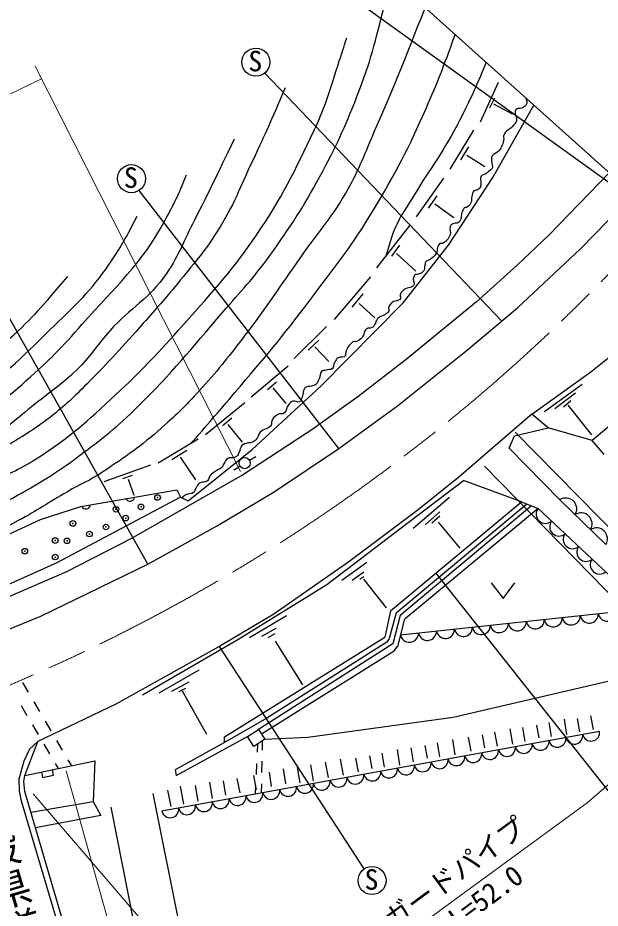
# Model space of a CAD drawing. Units: millimetres, scale not verified. Extents: x 40000 to 680000, y 20000 to 380000.
# Drawn here: x 487888 to 539886, y 260554 to 339998 of the extents above; entities that cross this region are included whole.
import ezdxf
from ezdxf.enums import TextEntityAlignment as Align

# ---------------------------------------------------------------- set-up
doc = ezdxf.new("R2010")
doc.units = ezdxf.units.MM
doc.header["$LTSCALE"] = 1000
doc.header["$PDMODE"] = 32
doc.header["$PDSIZE"] = 500
doc.linetypes.add('CHAIN', pattern=[18.5, 12, -1.5, 3.5, -1.5])
for name, color, linetype, lineweight in [('M-BGD', 7, 'Continuous', 25), ('M-BMK', 2, 'CHAIN', 13), ('M-BMK-SRVR', 3, 'Continuous', 25), ('M-STR-HTXT', 7, 'Continuous', 13), ('M-STR-STRC', 7, 'Continuous', 25)]:
    doc.layers.add(name, color=color, linetype=linetype, lineweight=lineweight)
doc.styles.add('@ＭＳ ゴシック', font='')
doc.styles.add('ＭＳ ゴシック', font='')
doc.styles.get('@ＭＳ ゴシック').set_extended_font_data('@MS Gothic')
doc.styles.get('ＭＳ ゴシック').set_extended_font_data('MS Gothic')

msp = doc.modelspace()

# ---------------------------------------------------------------- linework, layer by layer
at = {"layer": 'M-BGD'}
for p, q in [((542546, 323927), (517192, 342174)), ((531114, 312944), (509931, 335072)), ((529207, 330729), (530800, 334246)), ((530044, 331952), (530473, 332865)), ((530303, 325755), (533947, 332212)), ((530348, 332326), (532033, 331421)), ((526503, 326501), (528598, 329980)), ((527439, 327312), (528159, 328488)), ((527983, 327733), (529581, 326733)), ((526342, 319704), (530303, 325755)), ((540678, 326171), (535305, 320616)), ((523498, 322230), (525921, 325688)), ((516562, 301573), (498727, 324604)), ((538148, 319405), (542841, 324229)), ((524569, 323020), (525324, 324109)), ((525113, 323406), (526816, 322195)), ((519953, 317684), (522919, 321511)), ((535305, 320616), (532461, 317930)), ((521269, 318720), (522006, 319703)), ((522305, 314578), (526342, 319704)), ((532514, 314112), (538148, 319405)), ((521708, 318983), (523411, 317403)), ((532461, 317930), (528839, 314655)), ((516161, 313068), (519409, 316877)), ((499500, 291241), (485784, 315596)), ((517741, 314191), (518724, 315367)), ((528839, 314655), (522574, 309507)), ((514933, 307136), (522305, 314578)), ((518355, 314507), (519760, 313243)), ((527880, 310242), (532514, 314112)), ((539042, 308418), (546379, 314254)), ((512557, 309592), (515436, 312447)), ((513821, 310341), (514769, 311242)), ((514406, 310634), (515658, 309346)), ((521798, 305371), (527880, 310242)), ((548756, 310413), (539155, 302270)), ((522574, 309507), (518241, 306172)), ((508713, 306175), (512013, 308960)), ((533791, 304647), (539042, 308418)), ((510187, 306842), (510971, 307509)), ((508827, 301489), (514933, 307136)), ((510644, 306994), (511814, 305578)), ((535025, 304954), (538279, 307306)), ((518241, 306172), (514590, 303574)), ((535845, 305152), (537682, 306533)), ((536594, 305293), (537272, 305866)), ((504652, 302816), (508163, 305684)), ((516562, 301573), (521798, 305371)), ((537003, 305422), (539098, 302789)), ((506290, 303706), (506993, 304314)), ((533791, 304647), (527275, 299026)), ((535242, 303406), (533791, 304647)), ((534885, 304860), (535025, 304954)), ((506150, 303601), (506290, 303706)), ((506653, 303718), (507929, 302149)), ((507871, 299165), (514590, 303574)), ((531759, 301603), (532228, 302692)), ((532228, 302692), (535242, 303406)), ((539155, 302270), (535242, 303406)), ((500406, 300296), (503987, 302438)), ((540229, 301027), (539155, 302270)), ((501634, 300600), (502980, 301420)), ((503093, 296890), (508827, 301489)), ((510787, 297694), (516562, 301573)), ((536291, 297004), (531759, 301603)), ((502372, 300799), (503764, 298787)), ((508575, 300520), (509127, 300864)), ((495612, 298637), (499778, 300111)), ((507176, 299653), (507234, 299684)), ((507234, 299684), (507726, 299991)), ((497267, 298905), (498130, 299186)), ((497730, 298842), (498234, 297402)), ((498024, 293531), (507871, 299165)), ((522123, 294496), (527667, 298711)), ((527275, 299026), (523648, 296096)), ((532861, 296814), (527667, 298711)), ((502418, 297227), (491370, 291378)), ((502097, 297894), (502418, 297227)), ((502418, 297227), (503093, 296890)), ((505627, 294639), (510787, 297694)), ((523188, 294472), (526441, 297222)), ((521150, 287100), (532861, 296814)), ((521674, 286921), (533338, 296624)), ((533747, 296461), (522033, 286656)), ((532861, 296814), (534336, 296226)), ((540397, 293004), (536291, 297004)), ((523648, 296096), (517443, 291471)), ((534336, 296226), (522487, 286374)), ((524276, 294788), (525563, 295923)), ((524866, 294933), (525561, 295557)), ((525431, 294997), (527355, 292671)), ((499500, 291241), (505627, 294639)), ((515469, 289437), (522123, 294496)), ((492257, 290608), (498024, 293531)), ((491370, 291378), (482102, 287218)), ((489932, 286603), (499500, 291241)), ((517443, 291471), (510745, 286793)), ((516820, 289812), (519056, 291438)), ((484464, 287238), (492257, 290608)), ((517745, 289835), (518786, 290573)), ((518435, 289896), (518773, 290156)), ((507544, 284531), (515469, 289437)), ((518747, 289911), (520788, 287354)), ((530164, 289581), (531214, 288181)), ((531214, 288181), (532264, 289581)), ((510745, 286793), (505988, 283967)), ((521150, 287100), (520644, 284721)), ((521674, 286921), (521042, 284627)), ((522056, 284941), (542921, 287172)), ((480453, 282772), (489932, 286603)), ((508579, 284707), (511879, 286655)), ((522033, 286656), (521362, 284136)), ((522408, 286375), (521799, 283894)), ((509668, 284812), (510966, 285549)), ((499032, 279594), (507544, 284531)), ((506357, 275851), (520644, 284721)), ((510242, 284711), (510867, 285062)), ((521042, 284627), (520831, 284293)), ((505988, 283967), (496644, 278769)), ((518824, 264061), (505886, 283911)), ((521362, 284136), (509390, 276508)), ((520831, 284293), (510133, 277520)), ((510857, 284382), (513320, 280470)), ((521496, 283502), (521799, 283894)), ((509645, 276111), (521496, 283502)), ((500506, 279770), (504087, 281824)), ((526757, 277588), (543286, 281439)), ((488317, 280679), (488823, 279817)), ((501647, 279910), (503192, 280753)), ((502306, 279900), (502884, 280197)), ((502577, 279945), (504750, 276076)), ((489330, 278954), (489836, 278092)), ((488191, 278624), (488697, 277761)), ((496644, 278769), (489668, 275424)), ((510133, 277520), (506331, 275351)), ((513783, 275815), (526757, 277588)), ((536655, 277431), (536884, 276042)), ((537819, 277483), (538032, 276292)), ((539010, 277722), (539264, 276500)), ((489204, 276899), (489710, 276037)), ((490343, 277230), (490849, 276368)), ((508401, 275874), (509390, 276508)), ((509390, 276508), (509956, 275625)), ((531822, 276565), (532051, 275176)), ((532936, 276671), (533170, 275428)), ((534190, 276880), (534392, 275741)), ((535292, 277119), (535516, 275871)), ((500741, 269234), (539819, 276352)), ((502016, 272392), (508401, 275874)), ((506331, 275351), (506357, 275851)), ((508968, 274991), (508401, 275874)), ((509956, 275625), (513783, 275815)), ((528103, 275806), (528337, 274562)), ((529357, 276014), (529559, 274875)), ((530459, 276253), (530683, 275005)), ((488529, 272389), (489668, 275424)), ((489668, 275424), (488934, 274753)), ((490217, 275175), (490723, 274312)), ((491356, 275505), (491862, 274643)), ((506331, 275351), (501938, 272901)), ((509956, 275625), (508968, 274991)), ((509290, 275198), (509257, 274475)), ((509719, 275473), (509701, 274662)), ((524219, 275066), (524422, 273927)), ((525322, 275305), (525546, 274057)), ((526685, 275617), (526913, 274228)), ((488934, 274753), (488435, 273676)), ((519282, 274157), (519485, 273018)), ((520385, 274396), (520609, 273148)), ((521748, 274708), (521976, 273319)), ((522966, 274858), (523200, 273615)), ((488435, 273676), (487967, 272061)), ((488529, 272389), (494756, 273693)), ((491230, 273450), (491489, 273009)), ((492369, 273781), (492676, 273258)), ((494756, 273693), (494607, 270086)), ((509212, 273476), (509167, 272477)), ((509679, 273662), (509657, 272662)), ((514035, 273356), (514263, 271920)), ((515335, 273595), (515584, 272227)), ((516671, 273850), (516926, 272409)), ((518029, 273949), (518263, 272706)), ((489997, 272696), (490099, 272207)), ((491078, 272412), (490976, 272901)), ((501938, 272901), (502016, 272392)), ((510329, 272693), (510524, 271413)), ((511577, 272981), (511796, 271655)), ((512833, 273098), (513059, 271749)), ((487967, 272061), (488001, 270998)), ((488420, 271866), (488529, 272389)), ((488517, 270973), (488420, 271866)), ((490099, 272207), (491078, 272412)), ((504993, 271796), (505227, 270352)), ((506233, 271928), (506420, 270649)), ((507450, 272139), (507708, 270852)), ((508932, 272396), (509174, 271101)), ((488001, 270998), (488187, 270135)), ((494368, 251097), (488517, 270973)), ((501256, 271070), (501552, 269635)), ((502395, 271445), (502683, 269837)), ((503713, 271515), (503963, 270110)), ((509121, 271478), (509088, 270755)), ((509635, 271662), (509618, 270851)), ((488187, 270135), (493904, 250989)), ((499953, 270783), (502320, 258926)), ((489065, 269113), (494607, 270086)), ((494607, 270086), (495292, 268822)), ((496203, 269555), (498248, 259201)), ((495292, 268822), (489475, 267718))]:
    msp.add_line(p, q, dxfattribs=at)
for points in [[(460100, 284762), (464296, 286482), (468579, 288027), (475029, 289802), (480032, 290715), (481387, 291266), (489915, 295244), (493531, 296402), (502097, 297894)], [(534336, 296226), (544000, 287182), (547817, 283469)]]:
    msp.add_lwpolyline(points, dxfattribs=at)
for centre, radius in [((509144, 336043), 1250), ((498036, 325646), 1250), ((508144, 300266), 500), ((519519, 263022), 1250)]:
    msp.add_circle(centre, radius, dxfattribs=at)
for centre, radius, start, end in [((497912, 297284), 417, 206.14088, 353.62047), ((536812, 296170), 984, 329.48338, 122.00528), ((493971, 296597), 417, 206.14088, 353.62047), ((534996, 295720), 831, 142.49962, 311.28915), ((538181, 294837), 984, 329.48338, 122.00528), ((536204, 294589), 831, 142.49962, 311.28915), ((537412, 293459), 831, 142.49962, 311.28915), ((539550, 293503), 984, 329.48338, 122.00528), ((538620, 292328), 831, 142.49962, 311.28915), ((539827, 291198), 831, 142.49962, 311.28915), ((538903, 286802), 809, 190.30457, 1.90352), ((540508, 286973), 809, 190.30457, 1.90352), ((532482, 286115), 809, 190.30457, 1.90352), ((534087, 286287), 809, 190.30457, 1.90352), ((535692, 286459), 809, 190.30457, 1.90352), ((537297, 286630), 809, 190.30457, 1.90352), ((524457, 285257), 809, 190.30457, 1.90352), ((526062, 285429), 809, 190.30457, 1.90352), ((527667, 285600), 809, 190.30457, 1.90352), ((529272, 285772), 809, 190.30457, 1.90352), ((530877, 285944), 809, 190.30457, 1.90352), ((522852, 285085), 809, 190.30457, 1.90352), ((536059, 275681), 764, 191.3724, 9.27353), ((537562, 275955), 764, 191.3724, 9.27353), ((539065, 276229), 764, 191.3724, 9.27353), ((531550, 274860), 764, 191.3724, 9.27353), ((533053, 275134), 764, 191.3724, 9.27353), ((534556, 275408), 764, 191.3724, 9.27353), ((527041, 274039), 764, 191.3724, 9.27353), ((528544, 274313), 764, 191.3724, 9.27353), ((530047, 274586), 764, 191.3724, 9.27353), ((522532, 273218), 764, 191.3724, 9.27353), ((524035, 273491), 764, 191.3724, 9.27353), ((525538, 273765), 764, 191.3724, 9.27353), ((518023, 272396), 764, 191.3724, 9.27353), ((519526, 272670), 764, 191.3724, 9.27353), ((521029, 272944), 764, 191.3724, 9.27353), ((515017, 271849), 764, 191.3724, 9.27353), ((516520, 272123), 764, 191.3724, 9.27353), ((510508, 271027), 764, 191.3724, 9.27353), ((512011, 271301), 764, 191.3724, 9.27353), ((513514, 271575), 764, 191.3724, 9.27353), ((505999, 270206), 764, 191.3724, 9.27353), ((507502, 270480), 764, 191.3724, 9.27353), ((509005, 270754), 764, 191.3724, 9.27353), ((501490, 269385), 764, 191.3724, 9.27353), ((502993, 269659), 764, 191.3724, 9.27353), ((504496, 269932), 764, 191.3724, 9.27353)]:
    msp.add_arc(centre, radius, start, end, dxfattribs=at)
for points, knots in [([(479826, 293854), (483422, 295215), (484565, 295614), (487404, 297152), (489842, 298474), (491178, 299294), (493407, 300944), (495528, 302514), (496703, 303434), (498581, 305288), (501728, 308397), (503285, 310342), (506164, 313701), (507846, 315664), (508890, 316689), (510390, 318796), (512276, 321445), (513315, 322960), (514853, 325826), (516308, 328538), (517058, 330104), (518170, 332974), (519444, 336260), (519730, 337540), (520737, 341624)], [0, 0, 0, 0, 1, 1, 1, 2, 2, 2, 3, 3, 3, 4, 4, 4, 5, 5, 5, 6, 6, 6, 7, 7, 7, 8, 8, 8, 8]), ([(524253, 340914), (522217, 335790), (521710, 334423), (519911, 330335), (518966, 328186), (518571, 326913), (517436, 324858), (516015, 322283), (514834, 321078), (513145, 318671), (511217, 315924), (510205, 314334), (508168, 311667), (506740, 309797), (505936, 308746), (504350, 307006), (503003, 305528), (502211, 304728), (500717, 303399), (498806, 301700), (497605, 300894), (495477, 299476), (494301, 298692), (493544, 298415), (492318, 297712), (490590, 296722), (489677, 296069), (487920, 295132), (485282, 293724), (484261, 293376), (480914, 292049)], [0, 0, 0, 0, 1, 1, 1, 2, 2, 2, 3, 3, 3, 4, 4, 4, 5, 5, 5, 6, 6, 6, 7, 7, 7, 8, 8, 8, 9, 9, 9, 10, 10, 10, 10]), ([(503407, 302091), (505294, 304234), (505779, 304804), (507273, 306565), (509941, 309709), (511463, 311454), (513934, 314754), (516279, 317885), (517698, 319582), (519701, 322943), (521716, 326325), (522758, 328287), (524335, 331895), (525446, 334438), (525809, 335348), (526930, 338510)], [0, 0, 0, 0, 1, 1, 1, 2, 2, 2, 3, 3, 3, 4, 4, 4, 5, 5, 5, 5]), ([(477857, 295112), (479030, 295956), (479445, 296204), (480533, 296782), (482232, 297684), (483400, 297694), (485154, 298481), (486898, 299263), (487934, 299615), (489538, 300653), (492532, 302589), (494049, 303938), (496647, 306380), (498921, 308516), (500141, 309777), (502216, 312106), (505045, 315282), (506725, 317010), (509128, 320519), (511527, 324023), (512557, 326202), (514381, 330037), (515473, 332333), (515788, 333747), (516592, 336159), (516859, 336959), (516949, 337218), (517264, 338212)], [0, 0, 0, 0, 1, 1, 1, 2, 2, 2, 3, 3, 3, 4, 4, 4, 5, 5, 5, 6, 6, 6, 7, 7, 7, 8, 8, 8, 9, 9, 9, 9]), ([(529697, 336028), (528682, 333555), (528348, 332829), (527336, 330850), (525926, 328091), (524815, 326724), (523204, 324077), (522709, 323265), (522374, 322843), (521940, 321997), (521316, 320781), (521198, 320249), (520746, 318707)], [0, 0, 0, 0, 1, 1, 1, 2, 2, 2, 3, 3, 3, 4, 4, 4, 4]), ([(511772, 333764), (510428, 330649), (510068, 329817), (508889, 327327), (507694, 324801), (507183, 323290), (505690, 320928), (504466, 318994), (503576, 318048), (502135, 316268), (500993, 314857), (500300, 314110), (499094, 312753), (497179, 310599), (496113, 309383), (494078, 307342), (492860, 306120), (492154, 305450), (490800, 304380), (489246, 303152), (488246, 302638), (486574, 301576), (484763, 300425), (483737, 299798), (481874, 298732), (480502, 297947), (479787, 297386), (478320, 296797), (477233, 296361), (476800, 296225), (475462, 295885)], [0, 0, 0, 0, 1, 1, 1, 2, 2, 2, 3, 3, 3, 4, 4, 4, 5, 5, 5, 6, 6, 6, 7, 7, 7, 8, 8, 8, 9, 9, 9, 10, 10, 10, 10]), ([(533256, 332832), (533319, 332597), (533400, 332389), (533249, 332186), (533148, 332050), (533044, 332015), (532890, 331944), (532691, 331852), (532474, 331969), (532352, 331788), (532139, 331471), (532479, 331187), (532406, 330813), (532358, 330562), (532186, 330479), (532024, 330282), (531774, 329977), (531444, 329947), (531299, 329580), (531223, 329390), (531295, 329259), (531260, 329057), (531219, 328825), (531156, 328702), (531057, 328488), (530983, 328327), (530931, 328238), (530815, 328105), (530627, 327891), (530360, 327922), (530230, 327669), (530123, 327460), (530186, 327304), (530199, 327070), (530208, 326900), (530306, 326806), (530271, 326639), (530232, 326449), (530058, 326424), (529918, 326290), (529830, 326207), (529788, 326152), (529689, 326082), (529534, 325973), (529358, 326020), (529257, 325859), (529131, 325657), (529239, 325488), (529221, 325250), (529211, 325122), (529235, 325043), (529190, 324922), (529140, 324789), (529063, 324733), (528945, 324652), (528832, 324574), (528708, 324647), (528607, 324553), (528457, 324414), (528456, 324265), (528415, 324064), (528373, 323865), (528446, 323736), (528378, 323544), (528309, 323348), (528208, 323259), (528045, 323128), (527935, 323039), (527804, 323091), (527713, 322983), (527591, 322838), (527563, 322723), (527515, 322540), (527485, 322427), (527499, 322357), (527468, 322244), (527413, 322044), (527415, 321893), (527260, 321755), (527084, 321598), (526864, 321738), (526678, 321594), (526583, 321521), (526522, 321469), (526485, 321355), (526399, 321088), (526582, 320902), (526490, 320637), (526358, 320255), (526147, 320075), (525804, 319862), (525726, 319814), (525629, 319931), (525570, 319862), (525423, 319691), (525346, 319566), (525320, 319342), (525314, 319285), (525335, 319252), (525325, 319196), (525307, 319084), (525280, 319020), (525216, 318926), (525046, 318676), (524894, 318577), (524649, 318400), (524541, 318322), (524424, 318362), (524337, 318260), (524246, 318154), (524260, 318056), (524223, 317922), (524164, 317714), (524235, 317552), (524103, 317381), (523972, 317211), (523825, 317189), (523625, 317111), (523523, 317071), (523423, 317139), (523349, 317059), (523225, 316924), (523187, 316800), (523193, 316617), (523198, 316461), (523320, 316376), (523276, 316226), (523165, 315847), (522694, 315992), (522387, 315743), (522235, 315620), (522137, 315550), (522044, 315379), (521964, 315234), (522105, 315112), (522049, 314957), (522018, 314874), (521959, 314846), (521882, 314801), (521725, 314710), (521585, 314774), (521435, 314671), (521208, 314516), (521056, 314389), (520998, 314120), (520974, 314007), (521061, 313932), (521019, 313824), (520956, 313661), (520821, 313634), (520676, 313538), (520446, 313385), (520250, 313400), (520052, 313210), (519908, 313073), (519903, 312939), (519812, 312763), (519770, 312680), (519762, 312625), (519708, 312549), (519648, 312464), (519614, 312405), (519520, 312358), (519343, 312270), (519187, 312358), (519028, 312241), (518758, 312043), (518847, 311736), (518630, 311481), (518474, 311297), (518361, 311201), (518139, 311106), (518017, 311054), (517895, 311175), (517800, 311083), (517446, 310740), (517207, 310494), (517144, 310006), (517137, 309947), (517163, 309910), (517144, 309854), (517056, 309597), (516693, 309820), (516477, 309655), (516372, 309574), (516324, 309511), (516255, 309398), (516185, 309282), (516166, 309206), (516114, 309082), (516055, 308937), (516088, 308814), (515974, 308707), (515809, 308553), (515628, 308634), (515412, 308567), (515255, 308518), (515126, 308547), (515014, 308426), (514851, 308249), (514915, 308061), (514815, 307841), (514710, 307610), (514677, 307449), (514488, 307279), (514369, 307172), (514255, 307185), (514102, 307139), (513895, 307077), (513718, 307162), (513563, 307010), (513312, 306763), (513410, 306480), (513271, 306156), (513198, 305987), (513188, 305851), (513037, 305746), (512848, 305616), (512665, 305878), (512452, 305793), (512265, 305719), (512176, 305626), (512054, 305466), (511862, 305213), (511924, 304955), (511691, 304740), (511501, 304565), (511257, 304739), (511047, 304588), (510808, 304415), (510659, 304291), (510556, 304015), (510507, 303884), (510558, 303789), (510497, 303663), (510299, 303254), (509827, 303361), (509526, 303020), (509324, 302791), (509367, 302545), (509140, 302341), (508992, 302209), (508896, 302136), (508707, 302076), (508605, 302044), (508536, 302098), (508434, 302068), (508199, 302001), (508030, 301981), (507872, 301795), (507725, 301622), (507755, 301460), (507654, 301257), (507572, 301092), (507542, 300979), (507404, 300859), (507159, 300645), (506866, 300828), (506601, 300640), (506444, 300530), (506407, 300411), (506304, 300250), (506227, 300131), (506220, 300042), (506132, 299930), (505980, 299737), (505805, 299728), (505602, 299587), (505525, 299534), (505478, 299509), (505407, 299447), (505248, 299308), (505126, 299253), (505017, 299072), (504941, 298946), (504958, 298839), (504861, 298729), (504641, 298481), (504315, 298650), (504065, 298433), (503912, 298299), (503890, 298169), (503784, 297996), (503702, 297860), (503696, 297754), (503581, 297645), (503373, 297447), (503122, 297580), (502879, 297426), (502740, 297338), (502680, 297293), (502551, 297161)], [0, 0, 0, 0, 1, 1, 1, 2, 2, 2, 3, 3, 3, 4, 4, 4, 5, 5, 5, 6, 6, 6, 7, 7, 7, 8, 8, 8, 9, 9, 9, 10, 10, 10, 11, 11, 11, 12, 12, 12, 13, 13, 13, 14, 14, 14, 15, 15, 15, 16, 16, 16, 17, 17, 17, 18, 18, 18, 19, 19, 19, 20, 20, 20, 21, 21, 21, 22, 22, 22, 23, 23, 23, 24, 24, 24, 25, 25, 25, 26, 26, 26, 27, 27, 27, 28, 28, 28, 29, 29, 29, 30, 30, 30, 31, 31, 31, 32, 32, 32, 33, 33, 33, 34, 34, 34, 35, 35, 35, 36, 36, 36, 37, 37, 37, 38, 38, 38, 39, 39, 39, 40, 40, 40, 41, 41, 41, 42, 42, 42, 43, 43, 43, 44, 44, 44, 45, 45, 45, 46, 46, 46, 47, 47, 47, 48, 48, 48, 49, 49, 49, 50, 50, 50, 51, 51, 51, 52, 52, 52, 53, 53, 53, 54, 54, 54, 55, 55, 55, 56, 56, 56, 57, 57, 57, 58, 58, 58, 59, 59, 59, 60, 60, 60, 61, 61, 61, 62, 62, 62, 63, 63, 63, 64, 64, 64, 65, 65, 65, 66, 66, 66, 67, 67, 67, 68, 68, 68, 69, 69, 69, 70, 70, 70, 71, 71, 71, 72, 72, 72, 73, 73, 73, 74, 74, 74, 75, 75, 75, 76, 76, 76, 77, 77, 77, 78, 78, 78, 79, 79, 79, 80, 80, 80, 81, 81, 81, 82, 82, 82, 83, 83, 83, 84, 84, 84, 85, 85, 85, 86, 86, 86, 87, 87, 87, 88, 88, 88, 89, 89, 89, 90, 90, 90, 91, 91, 91, 92, 92, 92, 93, 93, 93, 94, 94, 94, 95, 95, 95, 96, 96, 96, 97, 97, 97, 97]), ([(507207, 329182), (505520, 325663), (505092, 324739), (503653, 321932), (502699, 320072), (502333, 318926), (501164, 317193), (499600, 314873), (497999, 314179), (496129, 312098), (495012, 310856), (494556, 310010), (493384, 308820), (491977, 307392), (491000, 306794), (489434, 305542), (487699, 304154), (486808, 303256), (484932, 302066), (483176, 300953), (482054, 300569), (480179, 299670), (478320, 298779), (477379, 297990), (475387, 297459), (474215, 297145), (473729, 297040), (472331, 296896)], [0, 0, 0, 0, 1, 1, 1, 2, 2, 2, 3, 3, 3, 4, 4, 4, 5, 5, 5, 6, 6, 6, 7, 7, 7, 8, 8, 8, 9, 9, 9, 9]), ([(453073, 300752), (454039, 299892), (454372, 299626), (455285, 299014), (456484, 298211), (457223, 297834), (458576, 297329), (460130, 296750), (461052, 296418), (462710, 296355), (464156, 296300), (464972, 296467), (466396, 296724), (468593, 297120), (469802, 297481), (471925, 298172), (474299, 298944), (475599, 299489), (477849, 300568), (479887, 301545), (481033, 302106), (482931, 303333), (485275, 304848), (486567, 305761), (488645, 307624), (490707, 309474), (491830, 310561), (493647, 312653), (496691, 316158), (498859, 317860), (501046, 321954), (501865, 323488), (502217, 324093), (502942, 325983)], [0, 0, 0, 0, 1, 1, 1, 2, 2, 2, 3, 3, 3, 4, 4, 4, 5, 5, 5, 6, 6, 6, 7, 7, 7, 8, 8, 8, 9, 9, 9, 10, 10, 10, 11, 11, 11, 11]), ([(454811, 301092), (456165, 300221), (456686, 299912), (458010, 299433), (459515, 298889), (460446, 298850), (462038, 298683), (464186, 298457), (465426, 298320), (467567, 298604), (469850, 298906), (471012, 299632), (473176, 300421), (475458, 301252), (476805, 301596), (478942, 302751), (480817, 303764), (481841, 304405), (483523, 305713), (486525, 308047), (488089, 309514), (490790, 312190), (492830, 314211), (494115, 315252), (495767, 317601), (496992, 319343), (497415, 320071), (498531, 322301)], [0, 0, 0, 0, 1, 1, 1, 2, 2, 2, 3, 3, 3, 4, 4, 4, 5, 5, 5, 6, 6, 6, 7, 7, 7, 8, 8, 8, 9, 9, 9, 9]), ([(456585, 301898), (457814, 301346), (458210, 301194), (459288, 300844), (460827, 300345), (461720, 300039), (463337, 299967), (466202, 299840), (467891, 300011), (470620, 300890), (472560, 301514), (473630, 301971), (475399, 302983), (478344, 304668), (479900, 305783), (482627, 307801), (484428, 309135), (485454, 309867), (487129, 311356), (489356, 313335), (490042, 314219), (492342, 316925)], [0, 0, 0, 0, 1, 1, 1, 2, 2, 2, 3, 3, 3, 4, 4, 4, 5, 5, 5, 6, 6, 6, 7, 7, 7, 7])]:
    msp.add_open_spline(points, degree=3, knots=knots, dxfattribs=at)
for p in [(500366, 297200), (496653, 296147), (498891, 296358), (497522, 295357), (492809, 294883), (495758, 294567), (494284, 293935), (491229, 293356), (492282, 293330), (488517, 292408), (491229, 291882)]:
    msp.add_point(p, dxfattribs=at)
at = {"layer": 'M-BMK'}
msp.add_arc((424256, 429499), 161770, 282.90525, 318.39758, dxfattribs=at)
at = {"layer": 'M-BMK-SRVR'}
msp.add_line((545223, 322091), (518042, 346489), dxfattribs=at)
at = {"layer": 'M-STR-HTXT'}
for p, q in [((489443, 335673), (507782, 299503)), ((448368, 314651), (490015, 334544)), ((532281, 303029), (553578, 281375)), ((529561, 299983), (550309, 278792)), ((538723, 269964), (549734, 279378)), ((492217, 272823), (501417, 239929)), ((489246, 270753), (508836, 248044)), ((517327, 254324), (538723, 269964))]:
    msp.add_line(p, q, dxfattribs=at)
at = {"layer": 'M-STR-STRC'}
msp.add_line((541726, 269602), (525209, 290467), dxfattribs=at)

# ---------------------------------------------------------------- texts
at = {"layer": 'M-BGD', "style": 'ＭＳ ゴシック'}
for p in [(508466, 334670), (497358, 324273), (518840, 261649)]:
    msp.add_text('S', height=1833, dxfattribs=at).set_placement(p, align=Align.BOTTOM_LEFT)
at = {"layer": 'M-BGD', "style": '@ＭＳ ゴシック', "width": 1.05}
msp.add_text('一般県道十種ヶ峰線', height=2566, rotation=286.382, dxfattribs=at).set_placement((482679, 270475), align=Align.BOTTOM_LEFT)
at = {"layer": 'M-STR-HTXT', "style": 'ＭＳ ゴシック'}
for s, p in [('ガードパイプ', (521685, 258041)), ('L=52.0', (527506, 258175))]:
    msp.add_text(s, height=1833, rotation=36.353, dxfattribs=at).set_placement(p, align=Align.BOTTOM_LEFT)

doc.saveas('drawing.dxf')
